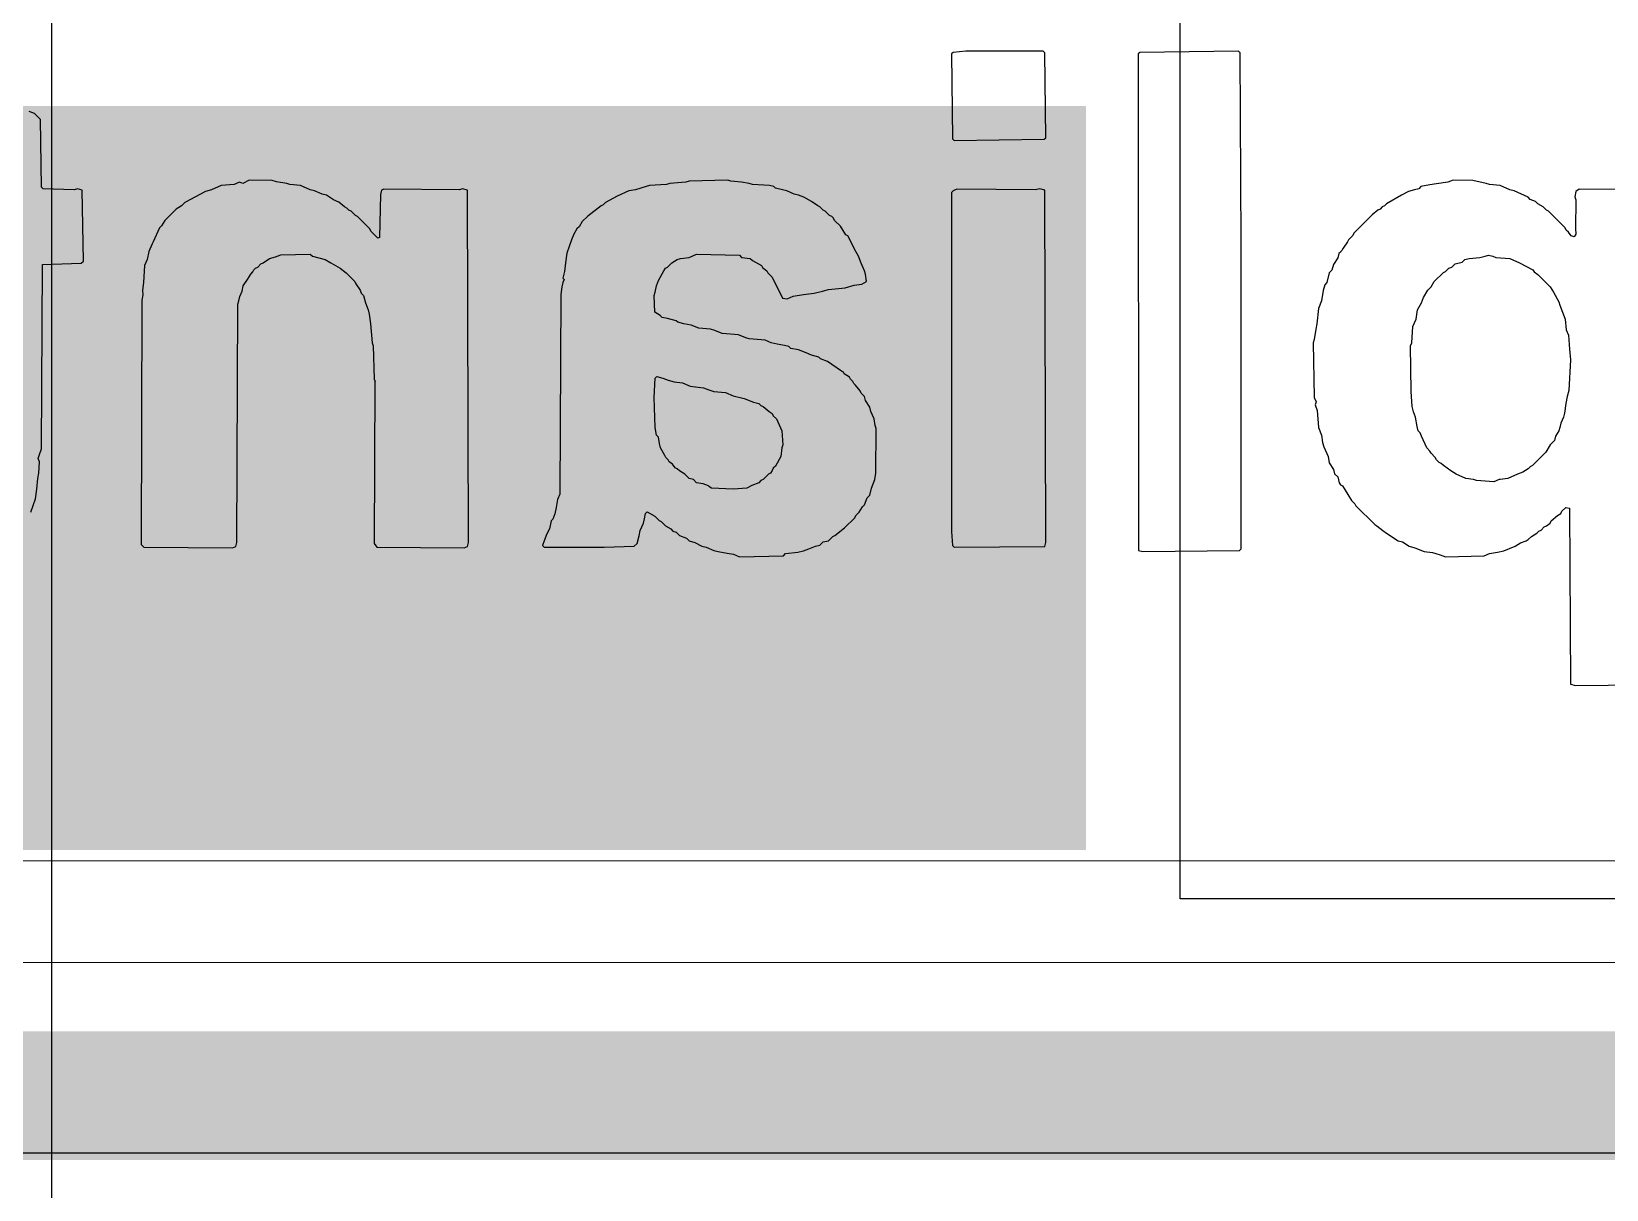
# Model space of a CAD drawing. Header units: inches. Extents: x -21 to 276, y -5 to 220.
# Drawn here: x 37.569 to 42.234, y 35.994 to 39.422 of the extents above; entities that cross this region are included whole.
import ezdxf

# ---------------------------------------------------------------- set-up
doc = ezdxf.new("R2010")
doc.units = ezdxf.units.IN
for name, color, linetype in [('Bottom Layer', 5, 'Continuous'), ('Bottom Overlay', 54, 'Continuous'), ('Ground', 16, 'Continuous'), ('Top Layer', 1, 'Continuous'), ('Top Paste', 8, 'Continuous'), ('Top Solder', 216, 'Continuous')]:
    doc.layers.add(name, color=color, linetype=linetype)

# ---------------------------------------------------------------- blocks, each defined once
blk = doc.blocks.new('HC_49S_SMD_52')
at = {"layer": 'Top Layer'}
blk.add_hatch(color=1, dxfattribs=at).paths.add_polyline_path([(-7.5, 1), (-2, 1), (-2, -1), (-7.5, -1)])
at = {"layer": 'Top Paste'}
blk.add_hatch(color=8, dxfattribs=at).paths.add_polyline_path([(-7.5, 1), (-2, 1), (-2, -1), (-7.5, -1)])
at = {"layer": 'Top Solder'}
blk.add_hatch(color=216, dxfattribs=at).paths.add_polyline_path([(-7.6016, 1.1016), (-1.8984, 1.1016), (-1.8984, -1.1016), (-7.6016, -1.1016)])

msp = doc.modelspace()

# ---------------------------------------------------------------- linework, layer by layer
at = {"layer": 'Bottom Layer'}
msp.add_line((53.9758, 36.1009), (14.5195, 36.1009), dxfattribs=at)
at = {"layer": 'Bottom Overlay'}
for p, q in [((40.2986, 39.3606), (40.2939, 39.3558)), ((40.2939, 39.3558), (40.297, 39.1047)), ((40.3368, 39.3637), (40.2986, 39.3606)), ((40.3399, 39.3637), (40.3368, 39.3637)), ((40.5656, 39.3637), (40.3399, 39.3637)), ((40.5704, 39.359), (40.5656, 39.3637)), ((40.5735, 39.1079), (40.5704, 39.359)), ((40.8516, 39.3606), (40.8469, 39.3558)), ((40.8469, 39.3558), (40.8484, 37.8859)), ((41.144, 39.3637), (40.8516, 39.3606)), ((41.1488, 39.359), (41.144, 39.3637)), ((41.152, 38.7964), (41.1488, 39.359)), ((37.5781, 39.1794), (37.5622, 39.1858)), ((37.5956, 39.1619), (37.5781, 39.1794)), ((37.5988, 38.9617), (37.5956, 39.1619)), ((40.297, 39.1047), (40.3018, 39.1)), ((40.3018, 39.1), (40.5688, 39.1031)), ((40.5688, 39.1031), (40.5735, 39.1079)), ((37.6035, 38.9569), (37.5988, 38.9617)), ((37.6957, 38.9538), (37.6035, 38.9569)), ((37.7052, 38.9569), (37.6957, 38.9538)), ((37.7195, 38.9522), (37.7052, 38.9569)), ((38.1025, 38.9538), (38.085, 38.949)), ((38.1311, 38.9665), (38.1025, 38.9538)), ((38.1693, 38.9697), (38.1311, 38.9665)), ((38.1851, 38.976), (38.1693, 38.9697)), ((38.1947, 38.9728), (38.1851, 38.976)), ((38.2138, 38.9824), (38.1947, 38.9728)), ((38.2821, 38.9808), (38.2138, 38.9824)), ((38.2948, 38.9776), (38.2821, 38.9808)), ((38.325, 38.9728), (38.2948, 38.9776)), ((38.3345, 38.9697), (38.325, 38.9728)), ((38.3663, 38.9665), (38.3345, 38.9697)), ((38.3949, 38.9538), (38.3663, 38.9665)), ((38.4076, 38.9506), (38.3949, 38.9538)), ((38.6126, 38.9553), (38.6063, 38.9522)), ((38.8367, 38.9538), (38.6126, 38.9553)), ((38.8462, 38.9569), (38.8367, 38.9538)), ((38.8605, 38.9522), (38.8462, 38.9569)), ((39.3579, 38.9538), (39.3388, 38.9506)), ((39.3897, 38.9633), (39.3579, 38.9538)), ((39.3992, 38.9665), (39.3897, 38.9633)), ((39.4501, 38.9697), (39.3992, 38.9665)), ((39.4596, 38.9728), (39.4501, 38.9697)), ((39.5073, 38.976), (39.4596, 38.9728)), ((39.5168, 38.9792), (39.5073, 38.976)), ((39.6312, 38.9824), (39.5168, 38.9792)), ((39.6407, 38.9792), (39.6312, 38.9824)), ((39.6725, 38.976), (39.6407, 38.9792)), ((39.6948, 38.9728), (39.6725, 38.976)), ((39.7043, 38.9697), (39.6948, 38.9728)), ((39.7552, 38.9665), (39.7043, 38.9697)), ((39.7679, 38.9633), (39.7552, 38.9665)), ((39.7726, 38.9585), (39.7679, 38.9633)), ((39.7933, 38.9538), (39.7726, 38.9585)), ((39.806, 38.9506), (39.7933, 38.9538)), ((40.3097, 38.9553), (40.2986, 38.9506)), ((40.5433, 38.9538), (40.3097, 38.9553)), ((40.5561, 38.9569), (40.5433, 38.9538)), ((40.5704, 38.9522), (40.5561, 38.9569)), ((41.6652, 38.9538), (41.6478, 38.949)), ((41.6779, 38.9569), (41.6652, 38.9538)), ((41.6843, 38.9633), (41.6779, 38.9569)), ((41.7113, 38.9681), (41.6843, 38.9633)), ((41.7304, 38.9712), (41.7113, 38.9681)), ((41.7638, 38.976), (41.7304, 38.9712)), ((41.7796, 38.9824), (41.7638, 38.976)), ((41.8384, 38.9808), (41.7796, 38.9824)), ((41.8782, 38.9728), (41.8384, 38.9808)), ((41.8877, 38.9697), (41.8782, 38.9728)), ((41.9195, 38.9665), (41.8877, 38.9697)), ((41.9481, 38.9538), (41.9195, 38.9665)), ((41.9608, 38.9506), (41.9481, 38.9538)), ((42.1531, 38.9553), (42.1435, 38.949)), ((42.374, 38.9538), (42.1531, 38.9553)), ((37.7227, 38.7424), (37.7195, 38.9522)), ((38.0231, 38.9156), (38.0135, 38.9061)), ((38.085, 38.949), (38.0231, 38.9156)), ((38.4299, 38.941), (38.4076, 38.9506)), ((38.4426, 38.9379), (38.4299, 38.941)), ((38.4632, 38.9236), (38.4426, 38.9379)), ((38.4791, 38.9172), (38.4632, 38.9236)), ((38.4966, 38.9029), (38.4791, 38.9172)), ((38.6031, 38.9395), (38.5999, 38.8123)), ((38.6063, 38.9522), (38.6031, 38.9395)), ((38.8637, 37.9097), (38.8605, 38.9522)), ((39.2625, 38.9093), (39.2562, 38.9061)), ((39.2689, 38.9156), (39.2625, 38.9093)), ((39.3039, 38.9347), (39.2689, 38.9156)), ((39.3388, 38.9506), (39.3039, 38.9347)), ((39.8283, 38.941), (39.806, 38.9506)), ((39.841, 38.9379), (39.8283, 38.941)), ((39.8569, 38.9315), (39.841, 38.9379)), ((39.8791, 38.9188), (39.8569, 38.9315)), ((39.8982, 38.9061), (39.8791, 38.9188)), ((40.2986, 38.9506), (40.2939, 38.9458)), ((40.2939, 38.9458), (40.2939, 37.9447)), ((40.5735, 37.9097), (40.5704, 38.9522)), ((41.5826, 38.9124), (41.5762, 38.9061)), ((41.6271, 38.9379), (41.5826, 38.9124)), ((41.6478, 38.949), (41.6271, 38.9379)), ((42.0021, 38.9315), (41.9608, 38.9506)), ((42.0085, 38.9252), (42.0021, 38.9315)), ((42.0244, 38.9188), (42.0085, 38.9252)), ((42.0307, 38.9124), (42.0244, 38.9188)), ((42.0466, 38.9029), (42.0307, 38.9124)), ((42.1435, 38.949), (42.1404, 38.9331)), ((42.1404, 38.9331), (42.1435, 38.9236)), ((42.1435, 38.9236), (42.142, 38.8393)), ((37.9643, 38.8632), (37.9547, 38.8473)), ((37.9976, 38.8966), (37.9643, 38.8632)), ((38.0135, 38.9061), (37.9976, 38.8966)), ((38.503, 38.8997), (38.4966, 38.9029)), ((38.5093, 38.8934), (38.503, 38.8997)), ((38.5157, 38.8902), (38.5093, 38.8934)), ((38.5284, 38.8775), (38.5157, 38.8902)), ((38.5347, 38.8743), (38.5284, 38.8775)), ((38.5713, 38.8378), (38.5347, 38.8743)), ((39.2006, 38.86), (39.191, 38.8441)), ((39.2165, 38.8759), (39.2006, 38.86)), ((39.2562, 38.9061), (39.2165, 38.8759)), ((39.9045, 38.9029), (39.8982, 38.9061)), ((39.9141, 38.8934), (39.9045, 38.9029)), ((39.9204, 38.8902), (39.9141, 38.8934)), ((39.9331, 38.8775), (39.9204, 38.8902)), ((39.9395, 38.8743), (39.9331, 38.8775)), ((39.9443, 38.8695), (39.9395, 38.8743)), ((39.9474, 38.8632), (39.9443, 38.8695)), ((39.9649, 38.8457), (39.9474, 38.8632)), ((41.5397, 38.8791), (41.4857, 38.825)), ((41.5572, 38.8934), (41.5397, 38.8791)), ((41.5635, 38.8966), (41.5572, 38.8934)), ((41.5699, 38.9029), (41.5635, 38.8966)), ((41.5762, 38.9061), (41.5699, 38.9029)), ((42.0561, 38.8934), (42.0466, 38.9029)), ((42.0625, 38.8902), (42.0561, 38.8934)), ((42.1118, 38.8409), (42.0625, 38.8902)), ((37.9484, 38.8409), (37.9293, 38.7996)), ((37.9547, 38.8473), (37.9484, 38.8409)), ((38.5745, 38.8314), (38.5713, 38.8378)), ((38.5951, 38.8107), (38.5745, 38.8314)), ((39.1751, 38.8219), (39.1688, 38.806)), ((39.1847, 38.8378), (39.1751, 38.8219)), ((39.191, 38.8441), (39.1847, 38.8378)), ((39.9808, 38.8203), (39.9649, 38.8457)), ((39.9872, 38.8171), (39.9808, 38.8203)), ((40.011, 38.771), (39.9872, 38.8171)), ((41.4825, 38.8187), (41.4698, 38.806)), ((41.4857, 38.825), (41.4825, 38.8187)), ((42.1149, 38.8346), (42.1118, 38.8409)), ((42.1213, 38.8282), (42.1149, 38.8346)), ((42.1292, 38.8171), (42.1213, 38.8282)), ((42.1388, 38.8139), (42.1292, 38.8171)), ((42.1435, 38.8219), (42.1388, 38.8139)), ((42.142, 38.8393), (42.1435, 38.8219)), ((37.9166, 38.771), (37.9118, 38.7472)), ((37.9261, 38.7933), (37.9166, 38.771)), ((37.9293, 38.7996), (37.9261, 38.7933)), ((38.5999, 38.8123), (38.5951, 38.8107)), ((39.1688, 38.806), (39.1545, 38.7662)), ((40.0189, 38.7567), (40.011, 38.771)), ((41.152, 38.7933), (41.152, 38.7964)), ((41.152, 37.8907), (41.152, 38.7933)), ((41.4459, 38.7694), (41.4412, 38.7647)), ((41.4475, 38.771), (41.4459, 38.7694)), ((41.4507, 38.7742), (41.4475, 38.771)), ((41.4539, 38.7805), (41.4507, 38.7742)), ((41.4666, 38.7996), (41.4539, 38.7805)), ((41.4698, 38.806), (41.4666, 38.7996)), ((37.5988, 38.1862), (37.602, 38.7329)), ((37.602, 38.7329), (37.7164, 38.7361)), ((37.7164, 38.7361), (37.7227, 38.7424)), ((37.9039, 38.7297), (37.9007, 38.6788)), ((37.9118, 38.7472), (37.9039, 38.7297)), ((38.2281, 38.717), (38.2328, 38.7218)), ((38.2328, 38.7218), (38.2392, 38.7249)), ((38.2392, 38.7249), (38.2487, 38.7345)), ((38.2487, 38.7345), (38.2551, 38.7376)), ((38.2551, 38.7376), (38.2741, 38.7504)), ((38.2741, 38.7504), (38.2916, 38.7551)), ((38.2916, 38.7551), (38.3075, 38.7615)), ((38.3075, 38.7615), (38.3949, 38.7631)), ((38.3949, 38.7631), (38.4013, 38.7567)), ((38.4013, 38.7567), (38.4394, 38.7472)), ((38.4394, 38.7472), (38.4553, 38.7376)), ((38.4553, 38.7376), (38.4839, 38.7218)), ((38.4839, 38.7218), (38.5014, 38.7075)), ((39.1513, 38.7376), (39.1481, 38.7122)), ((39.1545, 38.7662), (39.1513, 38.7376)), ((39.4421, 38.7138), (39.4469, 38.7218)), ((39.4469, 38.7218), (39.4532, 38.7249)), ((39.4532, 38.7249), (39.4659, 38.7376)), ((39.4659, 38.7376), (39.4818, 38.7472)), ((39.4818, 38.7472), (39.4914, 38.7504)), ((39.4914, 38.7504), (39.5168, 38.7535)), ((39.5168, 38.7535), (39.539, 38.7631)), ((39.539, 38.7631), (39.6662, 38.7599)), ((39.6662, 38.7599), (39.6725, 38.7535)), ((39.6725, 38.7535), (39.698, 38.7504)), ((39.698, 38.7504), (39.7043, 38.744)), ((39.7043, 38.744), (39.7313, 38.7297)), ((39.7313, 38.7297), (39.7345, 38.7233)), ((39.7345, 38.7233), (39.7472, 38.7138)), ((40.0269, 38.7361), (40.0189, 38.7567)), ((40.0364, 38.7138), (40.0269, 38.7361)), ((41.4253, 38.7329), (41.4205, 38.7154)), ((41.438, 38.7519), (41.4253, 38.7329)), ((41.4412, 38.7647), (41.438, 38.7519)), ((41.7574, 38.7122), (41.7669, 38.7218)), ((41.7669, 38.7218), (41.7765, 38.7249)), ((41.7765, 38.7249), (41.786, 38.7345)), ((41.786, 38.7345), (41.8067, 38.7392)), ((41.8067, 38.7392), (41.8146, 38.7472)), ((41.8146, 38.7472), (41.8273, 38.7504)), ((41.8273, 38.7504), (41.8591, 38.7535)), ((41.8591, 38.7535), (41.875, 38.7567)), ((41.875, 38.7567), (41.8845, 38.7599)), ((41.8845, 38.7599), (41.8972, 38.7567)), ((41.8972, 38.7567), (41.9068, 38.7535)), ((41.9068, 38.7535), (41.9481, 38.7504)), ((41.9481, 38.7504), (41.9767, 38.7376)), ((41.9767, 38.7376), (42.0164, 38.717)), ((37.9007, 38.6788), (37.8975, 38.6566)), ((38.1963, 38.6693), (38.209, 38.6884)), ((38.209, 38.6884), (38.2185, 38.7043)), ((38.2185, 38.7043), (38.2249, 38.7106)), ((38.2249, 38.7106), (38.2281, 38.717)), ((38.5014, 38.7075), (38.5268, 38.682)), ((38.5268, 38.682), (38.53, 38.6757)), ((38.53, 38.6757), (38.5427, 38.6566)), ((39.1434, 38.6788), (39.1402, 38.6661)), ((39.145, 38.6995), (39.1434, 38.6916)), ((39.1434, 38.6916), (39.1465, 38.6884)), ((39.1465, 38.6884), (39.1434, 38.6788)), ((39.1481, 38.7122), (39.145, 38.6995)), ((39.4199, 38.6693), (39.4262, 38.6852)), ((39.4262, 38.6852), (39.4421, 38.7138)), ((39.7472, 38.7138), (39.7504, 38.7075)), ((39.7504, 38.7075), (39.7631, 38.6947)), ((39.7631, 38.6947), (39.7933, 38.6328)), ((40.0062, 38.6709), (40.0285, 38.6741)), ((40.0285, 38.6741), (40.0428, 38.682)), ((40.0396, 38.7043), (40.0364, 38.7138)), ((40.0428, 38.682), (40.0396, 38.7043)), ((41.4062, 38.6788), (41.3999, 38.6725)), ((41.4126, 38.7075), (41.4062, 38.6788)), ((41.4205, 38.7154), (41.4126, 38.7075)), ((41.7145, 38.6661), (41.724, 38.682)), ((41.724, 38.682), (41.751, 38.709)), ((41.751, 38.709), (41.7574, 38.7122)), ((42.0164, 38.717), (42.0196, 38.7106)), ((42.0196, 38.7106), (42.0307, 38.7027)), ((42.0307, 38.7027), (42.0673, 38.6661)), ((37.8991, 38.6423), (37.8959, 38.6264)), ((37.8975, 38.6566), (37.8991, 38.6423)), ((38.1836, 38.6248), (38.1867, 38.6375)), ((38.1867, 38.6375), (38.1931, 38.6534)), ((38.1931, 38.6534), (38.1963, 38.6693)), ((38.5427, 38.6566), (38.5459, 38.6471)), ((38.5459, 38.6471), (38.5522, 38.6407)), ((38.5522, 38.6407), (38.5586, 38.6185)), ((39.137, 38.6439), (39.1338, 38.0528)), ((39.1402, 38.6661), (39.137, 38.6439)), ((39.4135, 38.6407), (39.4167, 38.6502)), ((39.4151, 38.5914), (39.4135, 38.6407)), ((39.4167, 38.6502), (39.4199, 38.6693)), ((39.7933, 38.6328), (39.8076, 38.6312)), ((39.8076, 38.6312), (39.8251, 38.6391)), ((39.8251, 38.6391), (39.8553, 38.6439)), ((39.8553, 38.6439), (39.8871, 38.6471)), ((39.8871, 38.6471), (39.9125, 38.6534)), ((39.9125, 38.6534), (39.93, 38.6582)), ((39.93, 38.6582), (39.9792, 38.663)), ((39.9792, 38.663), (40.0062, 38.6709)), ((41.3951, 38.655), (41.3903, 38.6248)), ((41.3999, 38.6725), (41.3951, 38.655)), ((41.6859, 38.6185), (41.6922, 38.6344)), ((41.6922, 38.6344), (41.705, 38.6566)), ((41.705, 38.6566), (41.7145, 38.6661)), ((42.0673, 38.6661), (42.0768, 38.6502)), ((42.0768, 38.6502), (42.0927, 38.6216)), ((37.8959, 38.6264), (37.8943, 37.9034)), ((38.1772, 37.9097), (38.1804, 38.6153)), ((38.1804, 38.6153), (38.1836, 38.6248)), ((38.5586, 38.6185), (38.5665, 38.5978)), ((38.5665, 38.5978), (38.5697, 38.5851)), ((38.5697, 38.5851), (38.5729, 38.5565)), ((39.431, 38.5819), (39.4151, 38.5914)), ((39.4373, 38.5756), (39.431, 38.5819)), ((41.3808, 38.6026), (41.376, 38.5565)), ((41.3903, 38.6248), (41.3808, 38.6026)), ((41.67, 38.5708), (41.6748, 38.5978)), ((41.6748, 38.5978), (41.6859, 38.6185)), ((42.0927, 38.6216), (42.0959, 38.6121)), ((42.0959, 38.6121), (42.1118, 38.5708)), ((38.5729, 38.5565), (38.5777, 38.5009)), ((39.4532, 38.5724), (39.4373, 38.5756)), ((39.4787, 38.566), (39.4532, 38.5724)), ((39.4834, 38.5613), (39.4787, 38.566)), ((39.5009, 38.5565), (39.4834, 38.5613)), ((39.5232, 38.5533), (39.5009, 38.5565)), ((39.5454, 38.5438), (39.5232, 38.5533)), ((39.5804, 38.5406), (39.5454, 38.5438)), ((39.5931, 38.5374), (39.5804, 38.5406)), ((39.6153, 38.5279), (39.5931, 38.5374)), ((41.3728, 38.5406), (41.3681, 38.5104)), ((41.376, 38.5565), (41.3728, 38.5406)), ((41.6573, 38.5009), (41.6605, 38.5485)), ((41.6605, 38.5485), (41.67, 38.5708)), ((42.1118, 38.5708), (42.1149, 38.539)), ((42.1149, 38.539), (42.1213, 38.5231)), ((38.5777, 38.5009), (38.5808, 38.4913)), ((38.5808, 38.4913), (38.584, 38.3928)), ((39.663, 38.5247), (39.6153, 38.5279)), ((39.6852, 38.5152), (39.663, 38.5247)), ((39.6948, 38.512), (39.6852, 38.5152)), ((39.7424, 38.5088), (39.6948, 38.512)), ((39.7599, 38.5009), (39.7424, 38.5088)), ((39.7774, 38.4961), (39.7599, 38.5009)), ((39.7997, 38.4929), (39.7774, 38.4961)), ((39.8124, 38.4897), (39.7997, 38.4929)), ((39.8187, 38.4834), (39.8124, 38.4897)), ((41.3681, 38.5104), (41.3649, 38.5009)), ((41.3649, 38.5009), (41.3681, 38.3388)), ((41.6541, 38.4913), (41.6573, 38.5009)), ((41.6557, 38.3563), (41.6541, 38.4913)), ((42.1213, 38.5231), (42.1245, 38.4818)), ((39.841, 38.4802), (39.8187, 38.4834)), ((39.8632, 38.4707), (39.841, 38.4802)), ((39.8791, 38.4643), (39.8632, 38.4707)), ((39.9014, 38.458), (39.8791, 38.4643)), ((39.9061, 38.4532), (39.9014, 38.458)), ((39.9268, 38.4453), (39.9061, 38.4532)), ((39.9681, 38.4166), (39.9268, 38.4453)), ((42.1277, 38.45), (42.1229, 38.3594)), ((42.1245, 38.4818), (42.1277, 38.45)), ((39.4135, 38.3388), (39.4167, 38.396)), ((39.4167, 38.396), (39.4215, 38.4008)), ((39.4215, 38.4008), (39.4389, 38.396)), ((39.4389, 38.396), (39.4548, 38.3896)), ((39.9745, 38.4135), (39.9681, 38.4166)), ((39.976, 38.4087), (39.9745, 38.4135)), ((39.9919, 38.3992), (39.976, 38.4087)), ((39.9951, 38.3928), (39.9919, 38.3992)), ((38.584, 38.3928), (38.5872, 38.3865)), ((38.5856, 38.3849), (38.584, 37.9066)), ((38.5872, 38.3865), (38.5856, 38.3849)), ((39.4548, 38.3896), (39.4723, 38.3849)), ((39.4723, 38.3849), (39.4977, 38.3817)), ((39.4977, 38.3817), (39.52, 38.3722)), ((39.52, 38.3722), (39.5597, 38.3674)), ((39.5597, 38.3674), (39.5756, 38.361)), ((39.5756, 38.361), (39.5899, 38.3563)), ((39.5899, 38.3563), (39.6249, 38.3531)), ((39.6249, 38.3531), (39.6471, 38.3436)), ((40.0015, 38.3865), (39.9951, 38.3928)), ((40.0046, 38.3801), (40.0015, 38.3865)), ((40.0094, 38.3753), (40.0046, 38.3801)), ((40.0237, 38.3579), (40.0094, 38.3753)), ((40.0269, 38.3515), (40.0237, 38.3579)), ((40.0364, 38.342), (40.0269, 38.3515)), ((41.6589, 38.3118), (41.6557, 38.3563)), ((42.1229, 38.3594), (42.1181, 38.342)), ((39.4167, 38.2498), (39.4135, 38.3388)), ((39.6471, 38.3436), (39.6805, 38.3356)), ((39.6805, 38.3356), (39.7075, 38.3245)), ((39.7075, 38.3245), (39.7234, 38.3213)), ((39.7234, 38.3213), (39.7297, 38.3149)), ((39.7297, 38.3149), (39.7361, 38.3118)), ((39.7361, 38.3118), (39.7536, 38.2975)), ((40.0396, 38.3293), (40.0364, 38.342)), ((40.0523, 38.3102), (40.0396, 38.3293)), ((40.0555, 38.2975), (40.0523, 38.3102)), ((41.3681, 38.3388), (41.3744, 38.3261)), ((41.3744, 38.3261), (41.3713, 38.3165)), ((41.3713, 38.3165), (41.3776, 38.3006)), ((41.3776, 38.3006), (41.3808, 38.2498)), ((41.6621, 38.2959), (41.6589, 38.3118)), ((42.1134, 38.3213), (42.1102, 38.2927)), ((42.1181, 38.342), (42.1134, 38.3213)), ((39.7536, 38.2975), (39.7631, 38.2911)), ((39.7631, 38.2911), (39.7663, 38.2848)), ((39.7663, 38.2848), (39.7758, 38.2752)), ((39.7758, 38.2752), (39.7917, 38.2403)), ((40.065, 38.2752), (40.0555, 38.2975)), ((40.0682, 38.2562), (40.065, 38.2752)), ((40.0714, 38.2466), (40.0682, 38.2562)), ((41.6684, 38.28), (41.6621, 38.2959)), ((41.6732, 38.253), (41.6684, 38.28)), ((42.0991, 38.2625), (42.0959, 38.2498)), ((42.107, 38.28), (42.0991, 38.2625)), ((42.1102, 38.2927), (42.107, 38.28)), ((39.4199, 38.2275), (39.4167, 38.2498)), ((39.4262, 38.2212), (39.4199, 38.2275)), ((39.4294, 38.2021), (39.4262, 38.2212)), ((39.7917, 38.2403), (39.7949, 38.1989)), ((40.0698, 38.1147), (40.0714, 38.2466)), ((41.3808, 38.2498), (41.3903, 38.2275)), ((41.3903, 38.2275), (41.3935, 38.2053)), ((41.6764, 38.2403), (41.6732, 38.253)), ((41.6827, 38.2339), (41.6764, 38.2403)), ((41.6859, 38.2244), (41.6827, 38.2339)), ((41.7018, 38.1894), (41.6859, 38.2244)), ((42.08, 38.2117), (42.0673, 38.1989)), ((42.0832, 38.2244), (42.08, 38.2117)), ((42.0927, 38.2403), (42.0832, 38.2244)), ((42.0959, 38.2498), (42.0927, 38.2403)), ((37.5892, 38.1576), (37.5924, 38.1703)), ((37.5924, 38.1703), (37.5988, 38.1862)), ((39.4326, 38.1894), (39.4294, 38.2021)), ((39.4453, 38.1672), (39.4326, 38.1894)), ((39.4485, 38.1608), (39.4453, 38.1672)), ((39.4548, 38.1544), (39.4485, 38.1608)), ((39.7885, 38.164), (39.7726, 38.1354)), ((39.7917, 38.1894), (39.7885, 38.164)), ((39.7949, 38.1989), (39.7917, 38.1894)), ((41.3935, 38.2053), (41.3967, 38.1926)), ((41.3967, 38.1926), (41.4094, 38.164)), ((41.4094, 38.164), (41.4126, 38.1449)), ((41.7113, 38.1799), (41.7018, 38.1894)), ((41.7145, 38.1735), (41.7113, 38.1799)), ((41.7272, 38.1608), (41.7145, 38.1735)), ((41.7304, 38.1544), (41.7272, 38.1608)), ((42.0546, 38.1767), (42.0148, 38.137)), ((42.0673, 38.1989), (42.0546, 38.1767)), ((37.5877, 38.0988), (37.5908, 38.1147)), ((37.5924, 38.1481), (37.5892, 38.1576)), ((37.5908, 38.1147), (37.5924, 38.1481)), ((39.458, 38.1481), (39.4548, 38.1544)), ((39.4675, 38.1417), (39.458, 38.1481)), ((39.4755, 38.1306), (39.4675, 38.1417)), ((39.4818, 38.1274), (39.4755, 38.1306)), ((39.4882, 38.1211), (39.4818, 38.1274)), ((39.5041, 38.1115), (39.4882, 38.1211)), ((39.7583, 38.1147), (39.752, 38.1115)), ((39.7631, 38.1227), (39.7583, 38.1147)), ((39.7663, 38.129), (39.7631, 38.1227)), ((39.7726, 38.1354), (39.7663, 38.129)), ((40.0666, 38.0957), (40.0698, 38.1147)), ((41.4126, 38.1449), (41.4253, 38.1258)), ((41.4253, 38.1258), (41.4285, 38.1131)), ((41.7383, 38.1465), (41.7304, 38.1544)), ((41.7447, 38.1433), (41.7383, 38.1465)), ((41.751, 38.137), (41.7447, 38.1433)), ((41.7733, 38.1211), (41.751, 38.137)), ((41.7892, 38.1115), (41.7733, 38.1211)), ((41.9862, 38.1179), (41.9703, 38.1115)), ((42.0021, 38.1274), (41.9862, 38.1179)), ((42.0085, 38.1338), (42.0021, 38.1274)), ((42.0148, 38.137), (42.0085, 38.1338)), ((37.5813, 38.0384), (37.5845, 38.0671)), ((37.5845, 38.0671), (37.5877, 38.0988)), ((39.5168, 38.0988), (39.5041, 38.1115)), ((39.5295, 38.0957), (39.5168, 38.0988)), ((39.539, 38.0861), (39.5295, 38.0957)), ((39.5581, 38.0829), (39.539, 38.0861)), ((39.574, 38.0766), (39.5581, 38.0829)), ((39.5756, 38.075), (39.574, 38.0766)), ((39.5835, 38.0702), (39.5756, 38.075)), ((39.6471, 38.0671), (39.5835, 38.0702)), ((39.6884, 38.0702), (39.6471, 38.0671)), ((39.7027, 38.0782), (39.6884, 38.0702)), ((39.7234, 38.0861), (39.7027, 38.0782)), ((39.7297, 38.0925), (39.7234, 38.0861)), ((39.7361, 38.0957), (39.7297, 38.0925)), ((39.752, 38.1115), (39.7361, 38.0957)), ((40.0523, 38.0496), (40.0571, 38.0702)), ((40.0571, 38.0702), (40.0666, 38.0957)), ((41.4285, 38.1131), (41.438, 38.1036)), ((41.438, 38.1036), (41.4428, 38.0861)), ((41.4428, 38.0861), (41.4459, 38.0798)), ((41.4459, 38.0798), (41.4523, 38.0766)), ((41.4523, 38.0766), (41.4682, 38.0512)), ((41.8178, 38.0988), (41.7892, 38.1115)), ((41.84, 38.0957), (41.8178, 38.0988)), ((41.8496, 38.0925), (41.84, 38.0957)), ((41.9004, 38.0893), (41.8496, 38.0925)), ((41.9163, 38.0957), (41.9004, 38.0893)), ((41.9195, 38.0957), (41.9163, 38.0957)), ((41.9417, 38.0988), (41.9195, 38.0957)), ((41.9703, 38.1115), (41.9417, 38.0988)), ((37.567, 37.9987), (37.5813, 38.0384)), ((39.1275, 38.0369), (39.1227, 38.013)), ((39.1338, 38.0528), (39.1275, 38.0369)), ((40.0301, 38.0146), (40.0364, 38.021)), ((40.0364, 38.021), (40.0444, 38.0416)), ((40.0444, 38.0416), (40.0523, 38.0496)), ((41.4682, 38.0512), (41.4793, 38.0337)), ((41.4793, 38.0337), (41.4888, 38.0241)), ((41.4888, 38.0241), (41.492, 38.0178)), ((39.1132, 37.9781), (39.1084, 37.9733)), ((39.1195, 37.994), (39.1132, 37.9781)), ((39.1227, 38.013), (39.1195, 37.994)), ((39.3817, 37.9669), (39.3849, 37.9797)), ((39.3849, 37.9797), (39.3881, 37.9955)), ((39.3881, 37.9955), (39.3929, 38.0003)), ((39.3929, 38.0003), (39.4151, 37.9876)), ((39.4151, 37.9876), (39.4278, 37.9749)), ((39.4278, 37.9749), (39.4342, 37.9717)), ((39.9776, 37.9526), (40.0078, 37.9828)), ((40.0078, 37.9828), (40.011, 37.9892)), ((40.011, 37.9892), (40.0205, 37.9987)), ((40.0205, 37.9987), (40.0301, 38.0146)), ((41.492, 38.0178), (41.5476, 37.9622)), ((42.0705, 37.9733), (42.0895, 37.9892)), ((42.0895, 37.9892), (42.0991, 37.9955)), ((42.0991, 37.9955), (42.1022, 38.0019)), ((42.1022, 38.0019), (42.1134, 38.013)), ((42.1134, 38.013), (42.1245, 38.0114)), ((42.1245, 38.0114), (42.1277, 37.4902)), ((39.0957, 37.9352), (39.0877, 37.9145)), ((39.1036, 37.9495), (39.0957, 37.9352)), ((39.1084, 37.9733), (39.1036, 37.9495)), ((39.3627, 37.9066), (39.369, 37.9288)), ((39.369, 37.9288), (39.3722, 37.9447)), ((39.3722, 37.9447), (39.3817, 37.9669)), ((39.4342, 37.9717), (39.4469, 37.959)), ((39.4469, 37.959), (39.4628, 37.9495)), ((39.4628, 37.9495), (39.4691, 37.9431)), ((39.4691, 37.9431), (39.4787, 37.9399)), ((39.4787, 37.9399), (39.4882, 37.9304)), ((39.4882, 37.9304), (39.5089, 37.9224)), ((39.93, 37.9145), (39.9427, 37.9272)), ((39.9427, 37.9272), (39.949, 37.9304)), ((39.949, 37.9304), (39.9776, 37.9526)), ((40.2939, 37.9447), (40.2939, 37.9415)), ((40.2939, 37.9415), (40.297, 37.9002)), ((41.5476, 37.9622), (41.554, 37.959)), ((41.554, 37.959), (41.5715, 37.9447)), ((41.5715, 37.9447), (41.5826, 37.9367)), ((41.5826, 37.9367), (41.6176, 37.9145)), ((42.0021, 37.9177), (42.0117, 37.9272)), ((42.0117, 37.9272), (42.0275, 37.9367)), ((42.0275, 37.9367), (42.0339, 37.9431)), ((42.0339, 37.9431), (42.0403, 37.9463)), ((42.0403, 37.9463), (42.0498, 37.9558)), ((42.0498, 37.9558), (42.0561, 37.959)), ((42.0561, 37.959), (42.0673, 37.9669)), ((42.0673, 37.9669), (42.0705, 37.9733)), ((37.8943, 37.9034), (37.9023, 37.8954)), ((37.9023, 37.8954), (38.1645, 37.8938)), ((38.1645, 37.8938), (38.174, 37.897)), ((38.174, 37.897), (38.1772, 37.9097)), ((38.584, 37.9066), (38.592, 37.8954)), ((38.592, 37.8954), (38.851, 37.8938)), ((38.851, 37.8938), (38.8605, 37.897)), ((38.8605, 37.897), (38.8637, 37.9097)), ((39.0877, 37.9145), (39.083, 37.9002)), ((39.083, 37.9002), (39.0877, 37.8954)), ((39.0877, 37.8954), (39.2657, 37.8954)), ((39.2657, 37.8954), (39.3547, 37.8986)), ((39.3547, 37.8986), (39.3627, 37.9066)), ((39.5089, 37.9224), (39.5168, 37.9145)), ((39.5168, 37.9145), (39.5343, 37.9097)), ((39.5343, 37.9097), (39.5549, 37.8986)), ((39.5549, 37.8986), (39.5677, 37.8954)), ((39.5677, 37.8954), (39.5899, 37.8859)), ((39.5899, 37.8859), (39.6026, 37.8827)), ((39.6026, 37.8827), (39.6296, 37.878)), ((39.8028, 37.8764), (39.8394, 37.8811)), ((39.8394, 37.8811), (39.8553, 37.8843)), ((39.8553, 37.8843), (39.8712, 37.8907)), ((39.8712, 37.8907), (39.8918, 37.8986)), ((39.8918, 37.8986), (39.9045, 37.9018)), ((39.9045, 37.9018), (39.9141, 37.9113)), ((39.9141, 37.9113), (39.93, 37.9145)), ((40.297, 37.9002), (40.3018, 37.8954)), ((40.3018, 37.8954), (40.5704, 37.897)), ((40.5704, 37.897), (40.5735, 37.9097)), ((40.8484, 37.8859), (40.8612, 37.8827)), ((40.8612, 37.8827), (41.1472, 37.8859)), ((41.1472, 37.8859), (41.152, 37.8907)), ((41.6176, 37.9145), (41.6303, 37.9113)), ((41.6303, 37.9113), (41.6493, 37.8986)), ((41.6493, 37.8986), (41.6668, 37.8938)), ((41.6668, 37.8938), (41.6938, 37.8827)), ((41.6938, 37.8827), (41.7193, 37.8795)), ((41.8877, 37.8764), (41.9115, 37.8811)), ((41.9115, 37.8811), (41.9306, 37.8843)), ((41.9306, 37.8843), (41.964, 37.8986)), ((41.964, 37.8986), (41.9799, 37.9081)), ((41.9799, 37.9081), (41.9958, 37.9145)), ((41.9958, 37.9145), (42.0021, 37.9177)), ((39.6296, 37.878), (39.6487, 37.8748)), ((39.6487, 37.8748), (39.6662, 37.8668)), ((39.6662, 37.8668), (39.7965, 37.87)), ((39.7965, 37.87), (39.8028, 37.8764)), ((41.7193, 37.8795), (41.7288, 37.8764)), ((41.7288, 37.8764), (41.7415, 37.8732)), ((41.7415, 37.8732), (41.7574, 37.8668)), ((41.7574, 37.8668), (41.8718, 37.87)), ((41.8718, 37.87), (41.8877, 37.8764)), ((42.1277, 37.4902), (42.142, 37.4854)), ((42.142, 37.4854), (42.3994, 37.4886)), ((48.0025, 36.9642), (36.6978, 36.9674)), ((36.6723, 36.6655), (48.2138, 36.6671))]:
    msp.add_line(p, q, dxfattribs=at)
at = {"layer": 'Ground'}
msp.add_line((37.6298, 22.3799), (37.6298, 53.0997), dxfattribs=at)
at = {"layer": 'Top Layer'}
for p, q in [((40.9718, 36.8539), (40.9718, 39.481)), ((44.2098, 36.8539), (40.9718, 36.8539))]:
    msp.add_line(p, q, dxfattribs=at)
for points in [[(36.987, 38.9095, 0.381, 0.381, 0), (37.7965, 38.1, 0.381, 0.381, 0)], [(37.7965, 38.1, 0.381, 0.381, 0), (37.8408, 38.1, 0.381, 0.381, 0)], [(19.8928, 36.2712, 0.381, 0.381, 0), (49.2288, 36.2712, 0.381, 0.381, 0)]]:
    msp.add_lwpolyline(points, format="xyseb", dxfattribs=at)
for points in [[(37.7013, 38.1, 0.1905, 0.1905, 1), (37.8918, 38.1, 0.1905, 0.1905, 1)], [(37.7013, 38.1, 0.1905, 0.1905, 1), (37.8918, 38.1, 0.1905, 0.1905, 1)], [(37.7455, 38.1, 0.1905, 0.1905, 1), (37.936, 38.1, 0.1905, 0.1905, 1)]]:
    msp.add_lwpolyline(points, format="xyseb", close=True, dxfattribs=at)

# ---------------------------------------------------------------- block references
msp.add_blockref('HC_49S_SMD_52', (42.5908, 38.1))

doc.saveas('drawing.dxf')
